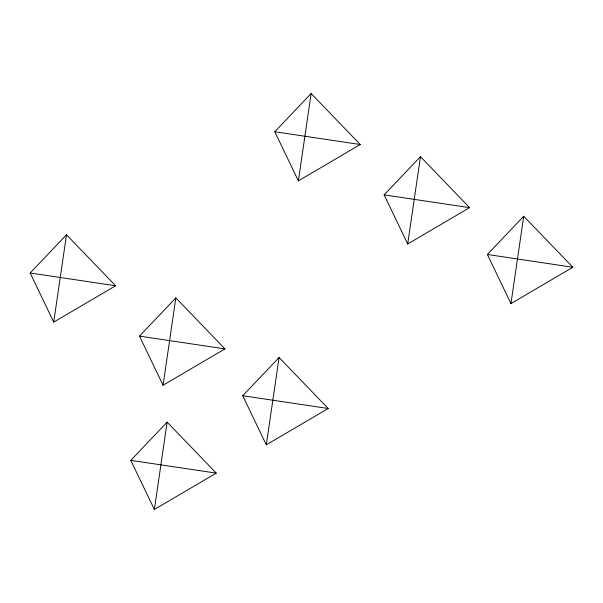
<?xml version="1.0" encoding="UTF-8"?>
<svg xmlns="http://www.w3.org/2000/svg" width="603" height="603" viewBox="0 0 603 603"><rect width="100%" height="100%" fill="white"/><g stroke="black" fill="none" stroke-linecap="round" stroke-linejoin="round"><path stroke-width="0.9" d="M53.72 322.115L66.496 234.771L115.618 285.769L53.72 322.115L30.15 272.993L66.496 234.771M163.059 385.234L175.835 297.89L224.949 348.888L163.059 385.234L139.489 336.12L175.835 297.89M154.368 509.475L167.144 422.13L216.258 473.129L154.368 509.475L130.798 460.36L167.144 422.13M298.372 180.87L311.14 93.525L360.262 144.524L298.372 180.87L274.795 131.748L311.14 93.525M266.307 444.848L279.083 357.504L328.205 408.502L266.307 444.848L242.738 395.726L279.083 357.504M407.703 243.989L420.479 156.644L469.601 207.643L407.703 243.989L384.134 194.875L420.479 156.644M510.952 303.603L523.728 216.258L572.85 267.257L510.952 303.603L487.382 254.481L523.728 216.258M274.795 131.748L360.262 144.524M384.134 194.875L469.601 207.643M487.382 254.481L572.85 267.257M30.15 272.993L115.618 285.769M139.489 336.12L224.949 348.888M242.738 395.726L328.205 408.502M130.798 460.36L216.258 473.129"/></g></svg>
